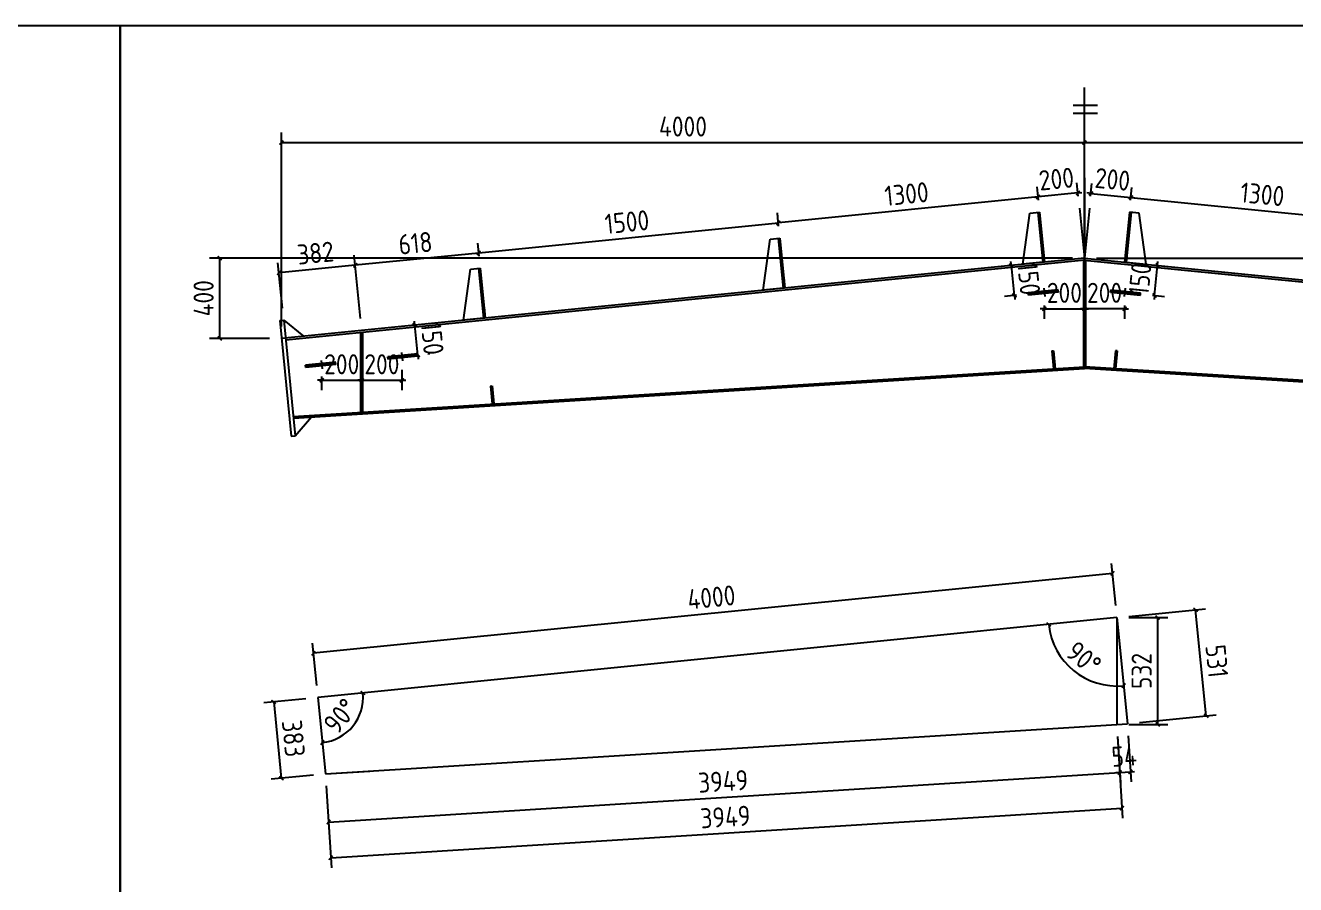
# Model space of a CAD drawing. Extents: x 810015 to 1451442, y -271755 to 145013.
# Drawn here: x 885834 to 917471, y -151091 to -129680 of the extents above; entities that cross this region are included whole.
import ezdxf

# ---------------------------------------------------------------- set-up
doc = ezdxf.new("R2010")
doc.units = 0
doc.header["$LTSCALE"] = 1000
doc.header["$MEASUREMENT"] = 0
doc.linetypes.add('DOTE', pattern=[2.42, 2, -0.2, 0.02, -0.2])
doc.layers.add('DOTE', color=1, linetype='Continuous')
doc.styles.get("Standard").update_dxf_attribs({"font": 'gbenor.shx', "bigfont": 'gbcbig.shx'})
doc.dimstyles.get("Standard").update_dxf_attribs({"dimscale": 100, "dimtxt": 2.5, "dimasz": 1, "dimexe": 2.5, "dimexo": 3, "dimgap": 1.5, "dimtad": 1, "dimdec": 0, "dimzin": 0, "dimdsep": 46, "dimtxsty": 'Standard', "dimblk": 'ARCHTICK', "dimcen": 0.09, "dimadec": 0, "dimazin": 0, "dimtfac": 1, "dimtdec": 0, "dimtix": 1, "dimtmove": 2, "dimatfit": 3, "dimfxl": 1, "dimtolj": 1, "dimtzin": 0, "dimarcsym": 0})

# ---------------------------------------------------------------- blocks, each defined once
blk = doc.blocks.new('_ArchTick')
at = {"color": 0, "linetype": 'ByBlock', "const_width": 0.4}
blk.add_lwpolyline([(-0.5, -0.5), (0.5, 0.5)], dxfattribs=at)
blk = doc.blocks.new('*D852')
at = {"color": 0, "lineweight": -2}
for p, q in [((912990, -144139), (912885, -143087)), ((912910, -143335), (893009, -145326)), ((893089, -146129), (892984, -145077))]:
    blk.add_line(p, q, dxfattribs=at)
at = {"layer": 'Defpoints', "color": 0}
for p in [(913020, -144438), (893009, -145326), (893119, -146428)]:
    blk.add_point(p, dxfattribs=at)
at = {"color": 0, "lineweight": -2, "xscale": 100, "yscale": 100, "zscale": 100}
for p, rotation in [((912910, -143335), 5.710593137499912), ((893009, -145326), 185.7105931375)]:
    blk.add_blockref('_ArchTick', p, dxfattribs=dict(at, rotation=rotation))
at = {"color": 0, "insert": (902920, -143932), "char_height": 500, "attachment_point": 5, "rotation": 5.7106}
blk.add_mtext('\\A1;4000', dxfattribs=at)
blk = doc.blocks.new('*D853')
at = {"color": 0, "lineweight": -2}
for p, q in [((913319, -144408), (915229, -144217)), ((915245, -146885), (914981, -144242)), ((913583, -147051), (915494, -146860))]:
    blk.add_line(p, q, dxfattribs=at)
at = {"layer": 'Defpoints', "color": 0}
for p in [(914981, -144242), (913020, -144438), (913285, -147081)]:
    blk.add_point(p, dxfattribs=at)
at = {"color": 0, "lineweight": -2, "xscale": 100, "yscale": 100, "zscale": 100}
for p, rotation in [((914981, -144242), 95.71059313750193), ((915245, -146885), 275.7105931375019)]:
    blk.add_blockref('_ArchTick', p, dxfattribs=dict(at, rotation=rotation))
at = {"color": 0, "insert": (915511, -145523), "char_height": 500, "attachment_point": 5, "rotation": 275.7106}
blk.add_mtext('\\A1;531', dxfattribs=at)
blk = doc.blocks.new('*D854')
at = {"color": 0, "lineweight": -2}
for p, q in [((892821, -146458), (891769, -146563)), ((892018, -146538), (892208, -148442)), ((893011, -148362), (891959, -148467))]:
    blk.add_line(p, q, dxfattribs=at)
at = {"layer": 'Defpoints', "color": 0}
for p in [(893119, -146428), (893310, -148332), (892208, -148442)]:
    blk.add_point(p, dxfattribs=at)
at = {"color": 0, "lineweight": -2, "xscale": 100, "yscale": 100, "zscale": 100}
for p, rotation in [((892018, -146538), 95.7105931375017), ((892208, -148442), 275.7105931375017)]:
    blk.add_blockref('_ArchTick', p, dxfattribs=dict(at, rotation=rotation))
at = {"color": 0, "insert": (892511, -147450), "char_height": 500, "attachment_point": 5, "rotation": 275.7106}
blk.add_mtext('\\A1;383', dxfattribs=at)
blk = doc.blocks.new('*D855')
at = {"color": 0, "lineweight": -2}
for p, q in [((913034, -147397), (913162, -149437)), ((893328, -148631), (893456, -150671)), ((893440, -150422), (913146, -149187))]:
    blk.add_line(p, q, dxfattribs=at)
at = {"layer": 'Defpoints', "color": 0}
for p in [(913015, -147098), (893310, -148332), (913146, -149187)]:
    blk.add_point(p, dxfattribs=at)
at = {"color": 0, "lineweight": -2, "xscale": 100, "yscale": 100, "zscale": 100}
for p, rotation in [((913146, -149187), 3.583652253358069), ((893440, -150422), 183.583652253358)]:
    blk.add_blockref('_ArchTick', p, dxfattribs=dict(at, rotation=rotation))
at = {"color": 0, "insert": (903268, -149405), "char_height": 500, "attachment_point": 5, "rotation": 3.5837}
blk.add_mtext('\\A1;3949', dxfattribs=at)
blk = doc.blocks.new('*D856')
at = {"color": 0, "lineweight": -2}
for p, q in [((913034, -147397), (913106, -148548)), ((893385, -149533), (913091, -148299)), ((893328, -148631), (893400, -149783))]:
    blk.add_line(p, q, dxfattribs=at)
at = {"layer": 'Defpoints', "color": 0}
for p in [(913015, -147098), (893310, -148332), (913091, -148299)]:
    blk.add_point(p, dxfattribs=at)
at = {"color": 0, "lineweight": -2, "xscale": 100, "yscale": 100, "zscale": 100}
for p, rotation in [((913091, -148299), 3.583652253358081), ((893385, -149533), 183.583652253358)]:
    blk.add_blockref('_ArchTick', p, dxfattribs=dict(at, rotation=rotation))
at = {"color": 0, "insert": (903213, -148517), "char_height": 500, "attachment_point": 5, "rotation": 3.5837}
blk.add_mtext('\\A1;3949', dxfattribs=at)
blk = doc.blocks.new('*D857')
at = {"color": 0, "lineweight": -2}
for p, q in [((913034, -147397), (913106, -148548)), ((913303, -147380), (913376, -148532)), ((913091, -148299), (912991, -148305)), ((913091, -148299), (913360, -148282)), ((913360, -148282), (913460, -148276))]:
    blk.add_line(p, q, dxfattribs=at)
at = {"layer": 'Defpoints', "color": 0}
for p in [(913015, -147098), (913285, -147081), (913360, -148282)]:
    blk.add_point(p, dxfattribs=at)
at = {"color": 0, "lineweight": -2, "xscale": 100, "yscale": 100, "zscale": 100}
for p, rotation in [((913091, -148299), 3.583652253433076), ((913360, -148282), 183.5836522534331)]:
    blk.add_blockref('_ArchTick', p, dxfattribs=dict(at, rotation=rotation))
at = {"color": 0, "insert": (913200, -147891), "char_height": 500, "attachment_point": 5, "rotation": 3.5837}
blk.add_mtext('\\A1;54', dxfattribs=at)
blk = doc.blocks.new('*D858')
at = {"color": 0, "lineweight": -2}
blk.add_arc((893119, -146428), 1128, 275.7106, 5.7106, dxfattribs=at)
at = {"layer": 'Defpoints', "color": 0}
for p in [(913020, -144438), (893119, -146428), (893119, -146428), (893777, -147343), (893310, -148332)]:
    blk.add_point(p, dxfattribs=at)
at = {"color": 0, "lineweight": -2, "xscale": 100, "yscale": 100, "zscale": 100}
for p, rotation in [((894241, -146316), 95.71059313749984), ((893231, -147550), 185.7105931374996)]:
    blk.add_blockref('_ArchTick', p, dxfattribs=dict(at, rotation=rotation))
at = {"color": 0, "insert": (893682, -146888), "char_height": 500, "attachment_point": 5, "rotation": 50.7106}
blk.add_mtext('\\A1;90°', dxfattribs=at)
blk = doc.blocks.new('*D859')
at = {"color": 0, "lineweight": -2}
blk.add_arc((913020, -144438), 1704, 185.7106, 275.7106, dxfattribs=at)
at = {"layer": 'Defpoints', "color": 0}
for p in [(913020, -144438), (913020, -144438), (911637, -145432), (893119, -146428), (913285, -147081)]:
    blk.add_point(p, dxfattribs=at)
at = {"color": 0, "lineweight": -2, "xscale": 100, "yscale": 100, "zscale": 100}
for p, rotation in [((911325, -144607), 95.71059313749998), ((913190, -146133), 5.710593137500951)]:
    blk.add_blockref('_ArchTick', p, dxfattribs=dict(at, rotation=rotation))
at = {"color": 0, "insert": (912195, -145447), "char_height": 500, "attachment_point": 5, "rotation": 320.7106}
blk.add_mtext('\\A1;90°', dxfattribs=at)
blk = doc.blocks.new('*D860')
at = {"color": 0, "lineweight": -2}
for p, q in [((911064, -134039), (911031, -133707)), ((912059, -133939), (912026, -133607)), ((911056, -133956), (910956, -133966)), ((912051, -133856), (911056, -133956)), ((912051, -133856), (912150, -133846))]:
    blk.add_line(p, q, dxfattribs=at)
at = {"layer": 'Defpoints', "color": 0}
for p in [(911056, -133956), (911094, -134337), (912089, -134238)]:
    blk.add_point(p, dxfattribs=at)
at = {"color": 0, "lineweight": -2, "xscale": 100, "yscale": 100, "zscale": 100}
for p, rotation in [((912051, -133856), 185.7105931375106), ((911056, -133956), 5.710593137510574)]:
    blk.add_blockref('_ArchTick', p, dxfattribs=dict(at, rotation=rotation))
at = {"color": 0, "insert": (911513, -133508), "char_height": 500, "attachment_point": 5, "rotation": 5.7106}
blk.add_mtext('\\A1;200', dxfattribs=at)
blk = doc.blocks.new('*D861')
at = {"color": 0, "lineweight": -2}
for p, q in [((911064, -134039), (911031, -133707)), ((911056, -133956), (904588, -134603)), ((904596, -134686), (904563, -134354))]:
    blk.add_line(p, q, dxfattribs=at)
at = {"layer": 'Defpoints', "color": 0}
for p in [(911094, -134337), (904588, -134603), (904626, -134984)]:
    blk.add_point(p, dxfattribs=at)
at = {"color": 0, "lineweight": -2, "xscale": 100, "yscale": 100, "zscale": 100}
for p, rotation in [((911056, -133956), 5.710593136836444), ((904588, -134603), 185.7105931368365)]:
    blk.add_blockref('_ArchTick', p, dxfattribs=dict(at, rotation=rotation))
at = {"color": 0, "insert": (907782, -133881), "char_height": 500, "attachment_point": 5, "rotation": 5.7106}
blk.add_mtext('\\A1;1300', dxfattribs=at)
blk = doc.blocks.new('*D862')
at = {"color": 0, "lineweight": -2}
for p, q in [((912367, -133939), (912399, -133618)), ((913362, -134039), (913394, -133717)), ((912374, -133866), (912275, -133856)), ((912374, -133866), (913369, -133966)), ((913369, -133966), (913469, -133976))]:
    blk.add_line(p, q, dxfattribs=at)
at = {"layer": 'Defpoints', "color": 0}
for p in [(913369, -133966), (912337, -134238), (913332, -134337)]:
    blk.add_point(p, dxfattribs=at)
at = {"color": 0, "lineweight": -2, "xscale": 100, "yscale": 100, "zscale": 100}
for p, rotation in [((912374, -133866), 354.2894068624911), ((913369, -133966), 174.2894068624911)]:
    blk.add_blockref('_ArchTick', p, dxfattribs=dict(at, rotation=rotation))
at = {"color": 0, "insert": (912912, -133518), "char_height": 500, "attachment_point": 5, "rotation": 354.2894}
blk.add_mtext('\\A1;200', dxfattribs=at)
blk = doc.blocks.new('*D863')
at = {"color": 0, "lineweight": -2}
for p, q in [((913362, -134039), (913394, -133717)), ((913369, -133966), (919837, -134613)), ((919830, -134686), (919862, -134364))]:
    blk.add_line(p, q, dxfattribs=at)
at = {"layer": 'Defpoints', "color": 0}
for p in [(913332, -134337), (919837, -134613), (919800, -134984)]:
    blk.add_point(p, dxfattribs=at)
at = {"color": 0, "lineweight": -2, "xscale": 100, "yscale": 100, "zscale": 100}
for p, rotation in [((913369, -133966), 174.2894068631635), ((919837, -134613), 354.2894068631636)]:
    blk.add_blockref('_ArchTick', p, dxfattribs=dict(at, rotation=rotation))
at = {"color": 0, "insert": (916643, -133891), "char_height": 500, "attachment_point": 5, "rotation": 354.2894}
blk.add_mtext('\\A1;1300', dxfattribs=at)
blk = doc.blocks.new('*D864')
at = {"color": 0, "lineweight": -2}
for p, q in [((892213, -137180), (892213, -132350)), ((912213, -136154), (912213, -132350)), ((892213, -132600), (912213, -132600))]:
    blk.add_line(p, q, dxfattribs=at)
at = {"layer": 'Defpoints', "color": 0}
for p in [(912213, -132600), (912213, -136454), (892213, -137480)]:
    blk.add_point(p, dxfattribs=at)
at = {"color": 0, "lineweight": -2, "xscale": 100, "yscale": 100, "zscale": 100, "rotation": 180}
blk.add_blockref('_ArchTick', (892213, -132600), dxfattribs=at)
at = {"color": 0, "lineweight": -2, "xscale": 100, "yscale": 100, "zscale": 100}
blk.add_blockref('_ArchTick', (912213, -132600), dxfattribs=at)
at = {"color": 0, "insert": (902213, -132200), "char_height": 500, "attachment_point": 5}
blk.add_mtext('\\A1;4000', dxfattribs=at)
blk = doc.blocks.new('*D865')
at = {"color": 0, "lineweight": -2}
for p, q in [((912213, -136154), (912213, -132350)), ((932214, -137181), (932214, -132350)), ((912213, -132600), (932214, -132600))]:
    blk.add_line(p, q, dxfattribs=at)
at = {"layer": 'Defpoints', "color": 0}
for p in [(932214, -132600), (912213, -136454), (932214, -137481)]:
    blk.add_point(p, dxfattribs=at)
at = {"color": 0, "lineweight": -2, "xscale": 100, "yscale": 100, "zscale": 100, "rotation": 180}
blk.add_blockref('_ArchTick', (912213, -132600), dxfattribs=at)
at = {"color": 0, "lineweight": -2, "xscale": 100, "yscale": 100, "zscale": 100}
blk.add_blockref('_ArchTick', (932214, -132600), dxfattribs=at)
at = {"color": 0, "insert": (922213, -132200), "char_height": 500, "attachment_point": 5}
blk.add_mtext('\\A1;4000', dxfattribs=at)
blk = doc.blocks.new('*D212')
at = {"color": 0, "lineweight": -2}
for p, q in [((911913, -135480), (890423, -135480)), ((890673, -137480), (890673, -135480)), ((891913, -137480), (890423, -137480))]:
    blk.add_line(p, q, dxfattribs=at)
at = {"layer": 'Defpoints', "color": 0}
for p in [(890673, -135480), (912213, -135480), (892213, -137480)]:
    blk.add_point(p, dxfattribs=at)
at = {"color": 0, "lineweight": -2, "xscale": 100, "yscale": 100, "zscale": 100}
for p, rotation in [((890673, -135480), 90), ((890673, -137480), 270)]:
    blk.add_blockref('_ArchTick', p, dxfattribs=dict(at, rotation=rotation))
at = {"color": 0, "insert": (890273, -136480), "char_height": 500, "attachment_point": 5, "rotation": 90}
blk.add_mtext('\\A1;400', dxfattribs=at)
blk = doc.blocks.new('*D213')
at = {"color": 0, "lineweight": -2}
for p, q in [((912513, -135480), (934003, -135480)), ((933753, -137480), (933753, -135480)), ((932513, -137480), (934003, -137480))]:
    blk.add_line(p, q, dxfattribs=at)
at = {"layer": 'Defpoints', "color": 0}
for p in [(912213, -135480), (933753, -135480), (932213, -137480)]:
    blk.add_point(p, dxfattribs=at)
at = {"color": 0, "lineweight": -2, "xscale": 100, "yscale": 100, "zscale": 100}
for p, rotation in [((933753, -135480), 90), ((933753, -137480), 270)]:
    blk.add_blockref('_ArchTick', p, dxfattribs=dict(at, rotation=rotation))
at = {"color": 0, "insert": (933353, -136480), "char_height": 500, "attachment_point": 5, "rotation": 90}
blk.add_mtext('\\A1;400', dxfattribs=at)
blk = doc.blocks.new('*D866')
at = {"color": 0, "lineweight": -2}
for p, q in [((893213, -138524), (893113, -138524)), ((893213, -138426), (893213, -138774)), ((893213, -138524), (894213, -138524)), ((894213, -138426), (894213, -138774)), ((894213, -138524), (894313, -138524))]:
    blk.add_line(p, q, dxfattribs=at)
at = {"layer": 'Defpoints', "color": 0}
for p in [(893213, -138126), (894213, -138126), (894213, -138524)]:
    blk.add_point(p, dxfattribs=at)
at = {"color": 0, "lineweight": -2, "xscale": 100, "yscale": 100, "zscale": 100}
blk.add_blockref('_ArchTick', (893213, -138524), dxfattribs=at)
at = {"color": 0, "lineweight": -2, "xscale": 100, "yscale": 100, "zscale": 100, "rotation": 180}
blk.add_blockref('_ArchTick', (894213, -138524), dxfattribs=at)
at = {"color": 0, "insert": (893713, -138124), "char_height": 500, "attachment_point": 5}
blk.add_mtext('\\A1;200', dxfattribs=at)
blk = doc.blocks.new('*D867')
at = {"color": 0, "lineweight": -2}
for p, q in [((894213, -138524), (894113, -138524)), ((894213, -138426), (894213, -138774)), ((894213, -138524), (895213, -138524)), ((895213, -138261), (895213, -138774)), ((895213, -138524), (895313, -138524))]:
    blk.add_line(p, q, dxfattribs=at)
at = {"layer": 'Defpoints', "color": 0}
for p in [(894213, -138126), (895213, -137961), (895213, -138524)]:
    blk.add_point(p, dxfattribs=at)
at = {"color": 0, "lineweight": -2, "xscale": 100, "yscale": 100, "zscale": 100}
blk.add_blockref('_ArchTick', (894213, -138524), dxfattribs=at)
at = {"color": 0, "lineweight": -2, "xscale": 100, "yscale": 100, "zscale": 100, "rotation": 180}
blk.add_blockref('_ArchTick', (895213, -138524), dxfattribs=at)
at = {"color": 0, "insert": (894713, -138124), "char_height": 500, "attachment_point": 5}
blk.add_mtext('\\A1;200', dxfattribs=at)
blk = doc.blocks.new('*D868')
at = {"color": 0, "lineweight": -2}
for p, q in [((895535, -137148), (895525, -137049)), ((895609, -137895), (895535, -137148)), ((895833, -137118), (895783, -137123)), ((895609, -137895), (895619, -137994)), ((895908, -137865), (895858, -137870))]:
    blk.add_line(p, q, dxfattribs=at)
at = {"layer": 'Defpoints', "color": 0}
for p in [(895535, -137148), (895535, -137148), (895609, -137895)]:
    blk.add_point(p, dxfattribs=at)
at = {"color": 0, "lineweight": -2, "xscale": 100, "yscale": 100, "zscale": 100}
for p, rotation in [((895535, -137148), 275.710593137497), ((895609, -137895), 95.710593137497)]:
    blk.add_blockref('_ArchTick', p, dxfattribs=dict(at, rotation=rotation))
at = {"color": 0, "insert": (895970, -137482), "char_height": 500, "attachment_point": 5, "rotation": 275.7106}
blk.add_mtext('\\A1;150', dxfattribs=at)
blk = doc.blocks.new('*D869')
at = {"color": 0, "lineweight": -2}
for p, q in [((892237, -136724), (892125, -135598)), ((894051, -135656), (892149, -135846)), ((894183, -136982), (894026, -135407))]:
    blk.add_line(p, q, dxfattribs=at)
at = {"layer": 'Defpoints', "color": 0}
for p in [(892149, -135846), (892267, -137023), (894213, -137280)]:
    blk.add_point(p, dxfattribs=at)
at = {"color": 0, "lineweight": -2, "xscale": 100, "yscale": 100, "zscale": 100}
for p, rotation in [((894051, -135656), 5.710593136836444), ((892149, -135846), 185.7105931368365)]:
    blk.add_blockref('_ArchTick', p, dxfattribs=dict(at, rotation=rotation))
at = {"color": 0, "insert": (893060, -135353), "char_height": 500, "attachment_point": 5, "rotation": 5.7106}
blk.add_mtext('\\A1;382', dxfattribs=at)
blk = doc.blocks.new('*D870')
at = {"color": 0, "lineweight": -2}
for p, q in [((911213, -136662), (911213, -136994)), ((912213, -136662), (912213, -136994)), ((911213, -136744), (911113, -136744)), ((911213, -136744), (912213, -136744)), ((912213, -136744), (912313, -136744))]:
    blk.add_line(p, q, dxfattribs=at)
at = {"layer": 'Defpoints', "color": 0}
for p in [(911213, -136362), (912213, -136362), (912213, -136744)]:
    blk.add_point(p, dxfattribs=at)
at = {"color": 0, "lineweight": -2, "xscale": 100, "yscale": 100, "zscale": 100}
blk.add_blockref('_ArchTick', (911213, -136744), dxfattribs=at)
at = {"color": 0, "lineweight": -2, "xscale": 100, "yscale": 100, "zscale": 100, "rotation": 180}
blk.add_blockref('_ArchTick', (912213, -136744), dxfattribs=at)
at = {"color": 0, "insert": (911713, -136344), "char_height": 500, "attachment_point": 5}
blk.add_mtext('\\A1;200', dxfattribs=at)
blk = doc.blocks.new('*D871')
at = {"color": 0, "lineweight": -2}
for p, q in [((910444, -135657), (910143, -135688)), ((910392, -135663), (910382, -135563)), ((910466, -136409), (910392, -135663)), ((910518, -136404), (910217, -136434)), ((910466, -136409), (910476, -136508))]:
    blk.add_line(p, q, dxfattribs=at)
at = {"layer": 'Defpoints', "color": 0}
for p in [(910392, -135663), (910742, -135628), (910817, -136374)]:
    blk.add_point(p, dxfattribs=at)
at = {"color": 0, "lineweight": -2, "xscale": 100, "yscale": 100, "zscale": 100}
for p, rotation in [((910392, -135663), 275.710593137516), ((910466, -136409), 95.71059313751601)]:
    blk.add_blockref('_ArchTick', p, dxfattribs=dict(at, rotation=rotation))
at = {"color": 0, "insert": (910827, -135996), "char_height": 500, "attachment_point": 5, "rotation": 275.7106}
blk.add_mtext('\\A1;150', dxfattribs=at)
blk = doc.blocks.new('*D875')
at = {"color": 0, "lineweight": -2}
for p, q in [((912213, -136662), (912213, -136994)), ((913213, -136662), (913213, -136994)), ((912213, -136744), (912113, -136744)), ((913213, -136744), (912213, -136744)), ((913213, -136744), (913313, -136744))]:
    blk.add_line(p, q, dxfattribs=at)
at = {"layer": 'Defpoints', "color": 0}
for p in [(912213, -136362), (913213, -136362), (912213, -136744)]:
    blk.add_point(p, dxfattribs=at)
at = {"color": 0, "lineweight": -2, "xscale": 100, "yscale": 100, "zscale": 100}
blk.add_blockref('_ArchTick', (912213, -136744), dxfattribs=at)
at = {"color": 0, "lineweight": -2, "xscale": 100, "yscale": 100, "zscale": 100, "rotation": 180}
blk.add_blockref('_ArchTick', (913213, -136744), dxfattribs=at)
at = {"color": 0, "insert": (912713, -136344), "char_height": 500, "attachment_point": 5}
blk.add_mtext('\\A1;200', dxfattribs=at)
blk = doc.blocks.new('*D876')
at = {"color": 0, "lineweight": -2}
for p, q in [((913960, -136409), (914035, -135663)), ((913982, -135657), (914283, -135688)), ((914035, -135663), (914044, -135563)), ((913908, -136404), (914209, -136434)), ((913960, -136409), (913950, -136508))]:
    blk.add_line(p, q, dxfattribs=at)
at = {"layer": 'Defpoints', "color": 0}
for p in [(913684, -135628), (914035, -135663), (913609, -136374)]:
    blk.add_point(p, dxfattribs=at)
at = {"color": 0, "lineweight": -2, "xscale": 100, "yscale": 100, "zscale": 100}
for p, rotation in [((914035, -135663), 264.289406862484), ((913960, -136409), 84.28940686248403)]:
    blk.add_blockref('_ArchTick', p, dxfattribs=dict(at, rotation=rotation))
at = {"color": 0, "insert": (913599, -135996), "char_height": 500, "attachment_point": 5, "rotation": 84.2894}
blk.add_mtext('\\A1;150', dxfattribs=at)
blk = doc.blocks.new('*D888')
at = {"color": 0, "lineweight": -2}
for p, q in [((913315, -144438), (914286, -144438)), ((914036, -147098), (914036, -144438)), ((913315, -147098), (914286, -147098))]:
    blk.add_line(p, q, dxfattribs=at)
at = {"layer": 'Defpoints', "color": 0}
for p in [(913015, -144438), (914036, -144438), (913015, -147098)]:
    blk.add_point(p, dxfattribs=at)
at = {"color": 0, "lineweight": -2, "xscale": 100, "yscale": 100, "zscale": 100}
for p, rotation in [((914036, -144438), 90), ((914036, -147098), 270)]:
    blk.add_blockref('_ArchTick', p, dxfattribs=dict(at, rotation=rotation))
at = {"color": 0, "insert": (913636, -145768), "char_height": 500, "attachment_point": 5, "rotation": 90}
blk.add_mtext('\\A1;532', dxfattribs=at)
blk = doc.blocks.new('*D1185')
at = {"color": 0, "lineweight": -2}
for p, q in [((904596, -134686), (904563, -134356)), ((904588, -134605), (897125, -135352)), ((897133, -135432), (897100, -135103))]:
    blk.add_line(p, q, dxfattribs=at)
at = {"layer": 'Defpoints', "color": 0}
for p in [(904626, -134984), (897125, -135352), (897163, -135730)]:
    blk.add_point(p, dxfattribs=at)
at = {"color": 0, "lineweight": -2, "xscale": 100, "yscale": 100, "zscale": 100}
for p, rotation in [((904588, -134605), 5.710593137505508), ((897125, -135352), 185.7105931375055)]:
    blk.add_blockref('_ArchTick', p, dxfattribs=dict(at, rotation=rotation))
at = {"color": 0, "insert": (900817, -134580), "char_height": 500, "attachment_point": 5, "rotation": 5.7106}
blk.add_mtext('\\A1;1500', dxfattribs=at)
blk = doc.blocks.new('*D1186')
at = {"color": 0, "lineweight": -2}
for p, q in [((897125, -135352), (894051, -135659)), ((897133, -135432), (897100, -135103)), ((894183, -136982), (894026, -135410))]:
    blk.add_line(p, q, dxfattribs=at)
at = {"layer": 'Defpoints', "color": 0}
for p in [(894051, -135659), (897163, -135730), (894213, -137280)]:
    blk.add_point(p, dxfattribs=at)
at = {"color": 0, "lineweight": -2, "xscale": 100, "yscale": 100, "zscale": 100}
for p, rotation in [((897125, -135352), 5.710593137188402), ((894051, -135659), 185.7105931371884)]:
    blk.add_blockref('_ArchTick', p, dxfattribs=dict(at, rotation=rotation))
at = {"color": 0, "insert": (895548, -135107), "char_height": 500, "attachment_point": 5, "rotation": 5.7106}
blk.add_mtext('\\A1;618', dxfattribs=at)

msp = doc.modelspace()

# ---------------------------------------------------------------- linework, layer by layer
for p, q in [((912213, -135480.5), (912213, -131225.4)), ((911929.4, -131670.4), (912539.5, -131670.4)), ((911929.4, -131870.4), (912539.5, -131870.4)), ((912213, -135480.5), (892212.3, -137480.6)), ((912218, -135530.2), (892316.8, -137520.4)), ((912208.1, -135530.2), (932109.3, -137520.4)), ((912213, -135480.5), (932213.7, -137480.6)), ((904723.5, -135959.4), (904750.3, -136226.8)), ((911213, -136334.2), (911210.1, -136304.4)), ((913213, -136334.2), (913216, -136304.4)), ((897260.7, -136705.6), (897287.5, -136973)), ((892213, -137480.5), (892212.3, -137480.6)), ((895213, -137934.2), (895210.1, -137904.4)), ((892511.2, -139464.4), (912213, -138230.5)), ((893213, -138134.2), (893210.1, -138104.4)), ((894238, -139316.2), (912213, -138190.4)), ((930322.9, -139364.7), (912213, -138230.5)), ((930298.3, -139323.1), (912215.5, -138190.6)), ((892507.2, -139424.6), (894238, -139316.2)), ((892511.2, -139464.4), (893614.2, -139395.3)), ((894198, -139318.7), (894228, -139316.8)), ((894198, -139318.7), (894228, -139316.8)), ((913020.3, -144437.6), (893119.1, -146427.7)), ((893309.5, -148331.9), (913015.4, -147097.8)), ((893309.5, -148331.9), (894414, -148262.7))]:
    msp.add_line(p, q)
at = {"color": 1}
for p, q in [((912213, -133480.5), (912213, -138230.5)), ((911563, -136299.2), (910816.8, -136373.9)), ((911213, -136304.1), (911213, -136364.4)), ((912863, -136299.2), (913609.3, -136373.9)), ((913213, -136304.1), (913213, -136364.4)), ((895609.3, -137894.6), (894863, -137969.2)), ((893563, -138099.2), (892816.8, -138173.9)), ((913015.4, -144438.1), (913015.4, -147097.8)), ((913020.3, -144437.6), (913284.7, -147080.9)), ((913015.4, -147097.8), (913284.7, -147080.9))]:
    msp.add_line(p, q, dxfattribs=at)
at = {"color": 2}
for p, q in [((910680.7, -135633.7), (910854.9, -134361.3)), ((910854.9, -134361.3), (911093.7, -134337.4)), ((911053.9, -134341.4), (911178.2, -135584)), ((911093.7, -134337.4), (911218, -135580)), ((912088.8, -134237.9), (912213, -135480.5)), ((912337.3, -134237.9), (912213, -135480.5)), ((913332.3, -134337.4), (913208.1, -135580)), ((913372.1, -134341.4), (913247.9, -135584)), ((913571.1, -134361.3), (913332.3, -134337.4)), ((913745.4, -135633.7), (913571.1, -134361.3)), ((904212.9, -136280.5), (904387.2, -135008.1)), ((904387.2, -135008.1), (904626, -134984.2)), ((904586.2, -134988.2), (904710.5, -136230.8)), ((904626, -134984.2), (904750.3, -136226.8)), ((911178.2, -135584), (910680.7, -135633.7)), ((912188, -135533.2), (912188, -138192)), ((912213, -135480.5), (912213, -138230.5)), ((912238, -135533.2), (912238, -138192)), ((913247.9, -135584), (913745.4, -135633.7)), ((896750.2, -137026.8), (896924.4, -135754.4)), ((896924.4, -135754.4), (897163.2, -135730.5)), ((897123.4, -135734.5), (897247.7, -136977)), ((897163.2, -135730.5), (897287.5, -136973)), ((897163.2, -135730.5), (897287.5, -136973)), ((904710.5, -136230.8), (904212.9, -136280.5)), ((911560.1, -136269.4), (910813.8, -136344)), ((910819.7, -136403.7), (910813.8, -136344)), ((911566, -136329.1), (910819.7, -136403.7)), ((911202.6, -136229.8), (911223.5, -136438.7)), ((911566, -136329.1), (911560.1, -136269.4)), ((912860.1, -136329.1), (912866, -136269.4)), ((912860.1, -136329.1), (913606.3, -136403.7)), ((912866, -136269.4), (913612.3, -136344)), ((913223.5, -136229.8), (913202.6, -136438.7)), ((913606.3, -136403.7), (913612.3, -136344)), ((897247.7, -136977), (896750.2, -137026.8)), ((892167.6, -137032.8), (892267.1, -137022.8)), ((892167.6, -137032.8), (892456.1, -139918.4)), ((892267.1, -137022.8), (892555.6, -139908.5)), ((892267.1, -137022.8), (892759.6, -137425.8)), ((892212.3, -137480.6), (892213, -137480.5)), ((895606.3, -137864.8), (894860.1, -137939.4)), ((895612.3, -137924.5), (894863, -137999.4)), ((895202.6, -137829.8), (895223.5, -138038.7)), ((895612.3, -137924.5), (895606.3, -137864.8)), ((911399.2, -137793.5), (911438.8, -137788)), ((911399.2, -137793.5), (911444, -138241.6)), ((911438.8, -137788), (911483.6, -138236.1)), ((911438.8, -137788), (911483.6, -138236.1)), ((912987.3, -137788), (912942.5, -138236.1)), ((912987.3, -137788), (912942.5, -138236.1)), ((913026.9, -137793.5), (912982.1, -138241.6)), ((913026.9, -137793.5), (912987.3, -137788)), ((893563, -138069.1), (892813.8, -138144)), ((892819.7, -138203.7), (892813.8, -138144)), ((893566, -138129.1), (892819.7, -138203.7)), ((893202.6, -138029.8), (893223.5, -138238.7)), ((893566, -138129.1), (893560.1, -138069.4)), ((894866, -137999.1), (894860.1, -137939.4)), ((911444, -138241.6), (911483.6, -138236.1)), ((912982.1, -138241.6), (912942.5, -138236.1)), ((897416.9, -138669.2), (897456.5, -138663.7)), ((897416.9, -138669.2), (897461.4, -139114.3)), ((897456.5, -138663.7), (897501.4, -139111.8)), ((897456.5, -138663.7), (897501.4, -139111.8)), ((892555.6, -139908.5), (892956.6, -139436.5)), ((892456.1, -139918.4), (892555.6, -139908.5)), ((893119.1, -146427.7), (893309.5, -148331.9))]:
    msp.add_line(p, q, dxfattribs=at)
for points in [[(833592.3, -129680.4), (888193.4, -129680.4), (888193.4, -171645.6), (833592.3, -171645.6)], [(888193.4, -129680.4), (942794.4, -129680.4), (942794.4, -171645.6), (888193.4, -171645.6)]]:
    msp.add_lwpolyline(points, close=True)
at = {"layer": 'DOTE', "linetype": 'DOTE'}
for p, q in [((894213, -139317.7), (894213, -137280.5)), ((895213, -137964.4), (895213, -137904.1)), ((893213, -138164.4), (893213, -138104.1))]:
    msp.add_line(p, q, dxfattribs=at)
at = {"layer": 'DOTE', "color": 0, "linetype": 'DOTE'}
for p, q in [((894188, -139319.3), (894188, -137332.2)), ((894238, -139316.2), (894238, -137329.2))]:
    msp.add_line(p, q, dxfattribs=at)

# ---------------------------------------------------------------- dimensions: what is measured, and where the dimension line sits
at = {"color": 3}
for base, p1, p2, picture, middle in [((912213, -132599.5), (892213, -137480.5), (912213, -136453.7), '*D864', (902213, -132199.5)), ((932213.7, -132599.5), (912213, -136453.7), (932213.7, -137480.6), '*D865', (922213.4, -132199.5)), ((912213, -136744.4), (911213, -136361.7), (912213, -136361.7), '*D870', (911713, -136344.4)), ((894213, -138523.9), (893213, -138125.6), (894213, -138125.6), '*D866', (893713, -138123.9)), ((895213, -138523.9), (894213, -138125.6), (895213, -137960.8), '*D867', (894713, -138123.9))]:
    dim = msp.add_linear_dim(base=base, p1=p1, p2=p2, dimstyle='Standard', override={"dimtxt": 5, "dimlfac": 0.2}, dxfattribs=at)
    dim.commit()
    dim.dimension.update_dxf_attribs({"geometry": picture, "text_midpoint": middle})
for p1, p2, distance, picture, middle in [((912088.8, -134237.9), (911093.7, -134337.4), -383.6, '*D860', (911513.3, -133508)), ((912337.3, -134237.9), (913332.3, -134337.4), 373.5, '*D862', (912911.8, -133518)), ((904626, -134984.2), (897163.2, -135730.5), -380.9, '*D1185', (900816.9, -134580.4)), ((910816.8, -136373.9), (910742.1, -135627.6), 352.3, '*D871', (910826.9, -135996)), ((913609.3, -136373.9), (913683.9, -135627.6), -352.3, '*D876', (913599.2, -135996)), ((895609.3, -137894.6), (895534.7, -137148.3), 0, '*D868', (895970, -137481.7)), ((913020.3, -144437.6), (893119.1, -146427.7), -1107.7, '*D852', (902919.7, -143932.5)), ((913284.7, -147080.9), (913020.3, -144437.6), -1970, '*D853', (915510.7, -145523.4)), ((913015.4, -147097.8), (913015.4, -144438.1), -1021.1, '*D888', (913636.4, -145767.9)), ((893119.1, -146427.7), (893309.5, -148331.9), -1106.9, '*D854', (892511, -147450.2)), ((893309.5, -148331.9), (913015.4, -147097.8), -2093.7, '*D855', (903268.3, -149405.2)), ((893309.5, -148331.9), (913015.4, -147097.8), -1203.5, '*D856', (903212.7, -148516.8))]:
    dim = msp.add_aligned_dim(p1=p1, p2=p2, distance=distance, dimstyle='Standard', override={"dimtxt": 5, "dimlfac": 0.2}, dxfattribs=at)
    dim.commit()
    dim.dimension.update_dxf_attribs({"geometry": picture, "text_midpoint": middle})
for base, p1, p2, angle, picture, middle in [((904587.8, -134602.5), (911093.7, -134337.4), (904626, -134984.2), 5.71059, '*D861', (907781.9, -133881.1)), ((919837.2, -134612.6), (913332.3, -134337.4), (919800.1, -134984.2), 174.28941, '*D863', (916643.2, -133891.2)), ((894050.9, -135658.9), (897163.2, -135730.5), (894213, -137280.5), 5.71059, '*D1186', (895548.3, -135107.2)), ((892149.4, -135846.3), (894213, -137280.5), (892267.1, -137022.8), 5.71059, '*D869', (893060.2, -135353.3)), ((890672.9, -135480.5), (892213, -137480.5), (912213, -135480.5), 90, '*D212', (890272.9, -136480.5)), ((933753.2, -135480.5), (932213, -137480.5), (912213, -135480.5), 90, '*D213', (933353.2, -136480.5)), ((912213, -136744.4), (913213, -136361.7), (912213, -136361.7), 180, '*D875', (912713, -136344.4)), ((913359.9, -148282.1), (913015.4, -147097.8), (913284.7, -147080.9), 183.58365, '*D857', (913200.2, -147891.3))]:
    dim = msp.add_linear_dim(base=base, p1=p1, p2=p2, angle=angle, dimstyle='Standard', override={"dimtxt": 5, "dimlfac": 0.2}, dxfattribs=at)
    dim.commit()
    dim.dimension.update_dxf_attribs({"geometry": picture, "text_midpoint": middle})
at = {"color": 1}
for base, line1, line2, picture, middle in [((893777.3, -147343.3), ((913020.3, -144437.6), (893119.1, -146427.7)), ((893119.1, -146427.7), (893309.5, -148331.9)), '*D858', (893682.3, -146888.5)), ((911636.7, -145432.3), ((913020.3, -144437.6), (913284.7, -147080.9)), ((913020.3, -144437.6), (893119.1, -146427.7)), '*D859', (912194.5, -145446.9))]:
    dim = msp.add_angular_dim_2l(base=base, line1=line1, line2=line2, dimstyle='Standard', override={"dimtxt": 5}, dxfattribs=at)
    dim.commit()
    dim.dimension.update_dxf_attribs({"geometry": picture, "text_midpoint": middle})

doc.saveas('drawing.dxf')
